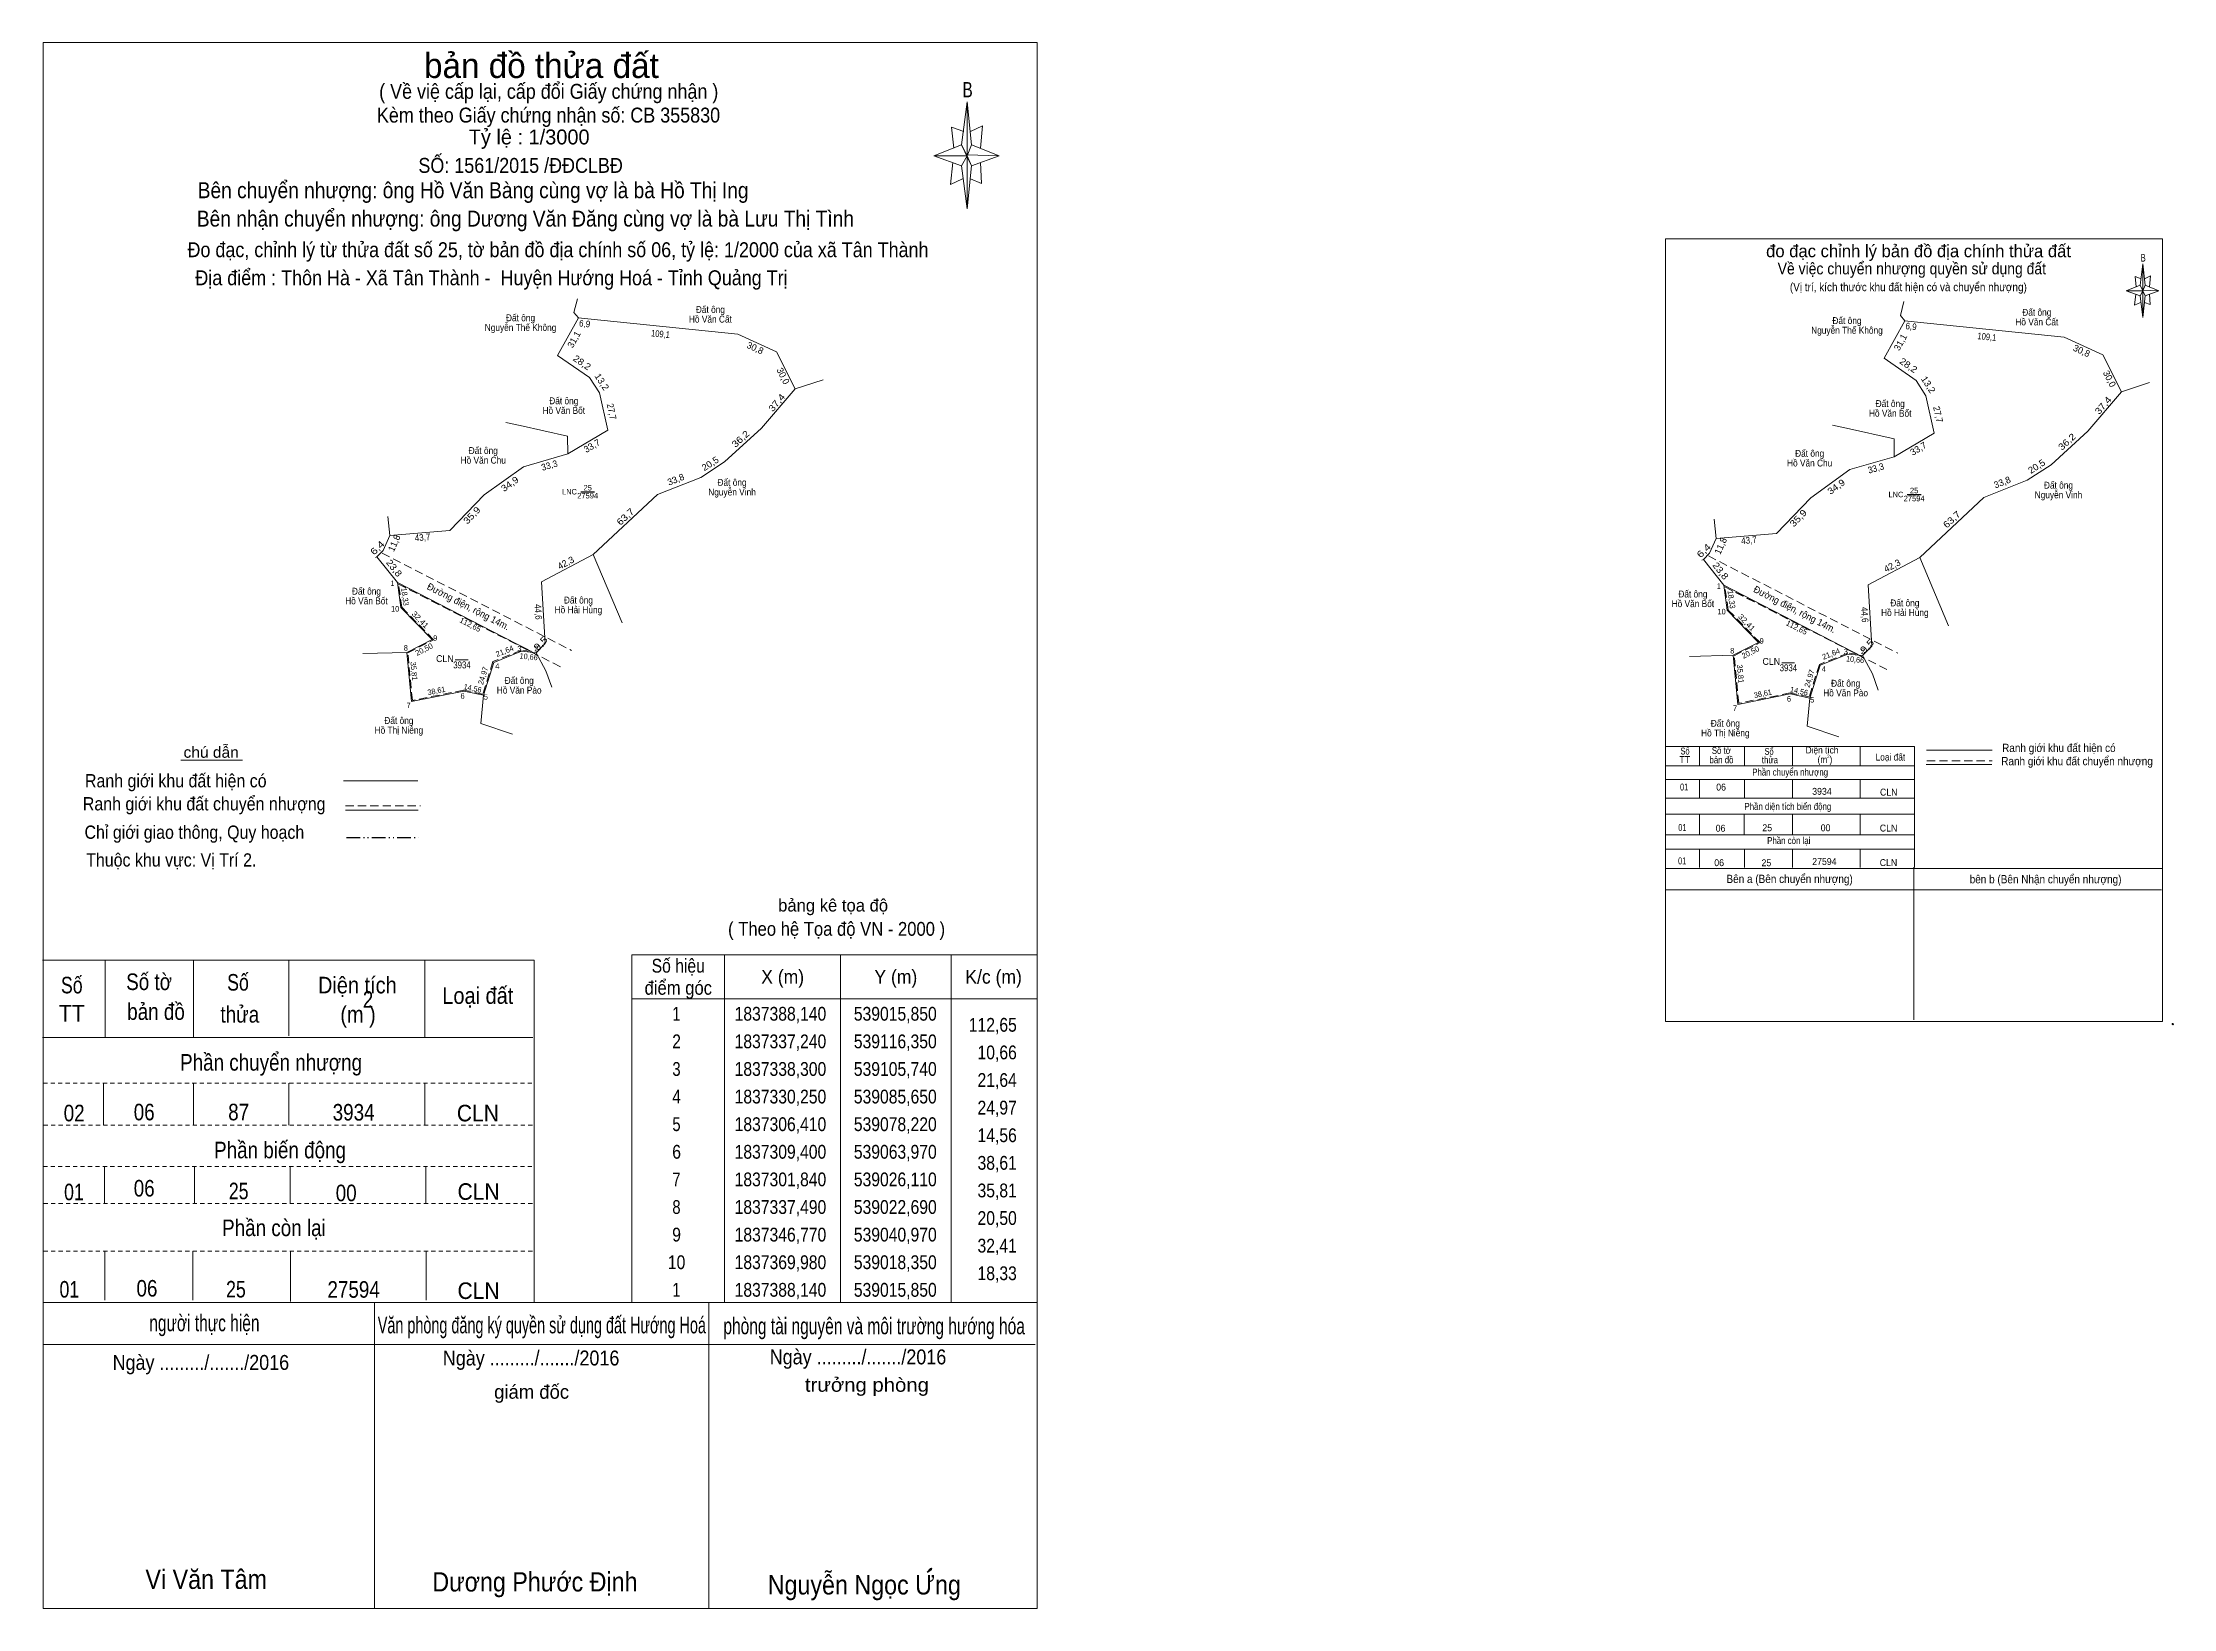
# Model space of a CAD drawing. Header units: metres. Extents: x 536855 to 540302, y 1836645 to 1837779.
# Drawn here: x 538759 to 540302, y 1836645 to 1837779 of the extents above; entities that cross this region are included whole.
import ezdxf
from ezdxf.enums import TextEntityAlignment as Align

# ---------------------------------------------------------------- set-up
doc = ezdxf.new("R2010")
doc.units = ezdxf.units.M
doc.header["$LTSCALE"] = 2
doc.header["$PDMODE"] = 32
doc.header["$PDSIZE"] = 1
for name, pattern in [('DASH_DOUBLE_DOT', [9.2, 5, -1.2, 0.3, -1.2, 0.3, -1.2]), ('DOTTED', [1.5, 0.3, -1.2]), ('MEDIUM_DASHED', [4.5, 3, -1.5]), ('SHORT_DASHED', [2.7, 1.5, -1.2])]:
    doc.linetypes.add(name, pattern=pattern)
for name, color, linetype, lineweight in [('1', 7, 'DOTTED', 13), ('10', 7, 'Continuous', 13), ('5', 7, 'Continuous', 13), ('63', 7, 'Continuous', 13)]:
    doc.layers.add(name, color=color, linetype=linetype, lineweight=lineweight)
doc.layers.add('34', color=7, linetype='Continuous')

msp = doc.modelspace()

# ---------------------------------------------------------------- hatches: boundary and pattern name
at = {"layer": '5'}
msp.add_hatch(color=256, dxfattribs=at).paths.add_polyline_path([(539402.54, 1836672.77), (539402.82, 1836673.05), (539402.94, 1836673.49), (539402.7, 1836673.77), (539402.42, 1836673.89), (539402.06, 1836673.81), (539401.74, 1836673.61), (539399.54, 1836671.05), (539400.1, 1836671.05)])

# ---------------------------------------------------------------- linework, layer by layer
at = {"layer": '1', "linetype": 'Continuous'}
msp.add_line((538758.9, 1837058.43), (539114.1, 1837058.43), dxfattribs=at)
at = {"layer": '1', "linetype": 'SHORT_DASHED'}
for p, q in [((538759.34, 1837025.33), (539115.7, 1837025.33)), ((538759.7, 1836994.93), (539114.94, 1836994.93)), ((538759.34, 1836964.93), (539114.9, 1836964.93)), ((538759.7, 1836938.13), (539114.94, 1836938.13)), ((538759.66, 1836903.69), (539114.94, 1836903.69))]:
    msp.add_line(p, q, dxfattribs=at)
at = {"layer": '10'}
for p, q in [((539146.97, 1837579.81), (539131.93, 1837552.55)), ((540107.77, 1837577.77), (540092.73, 1837550.51)), ((539324.33, 1837534.93), (539303.91, 1837528.35)), ((540285.13, 1837532.89), (540264.71, 1837526.31)), ((539104.85, 1837501.9), (539094.5, 1837504.07)), ((540065.65, 1837499.86), (540055.3, 1837502.03)), ((539008.98, 1837436.03), (539010.44, 1837422.1)), ((539969.78, 1837433.99), (539971.24, 1837420.06)), ((539157.77, 1837408.29), (539178.7, 1837358.79)), ((540118.57, 1837406.25), (540139.5, 1837356.75)), ((539015.85, 1837388.14), (539115.76, 1837336.64)), ((539976.65, 1837386.1), (540076.56, 1837334.6)), ((539022.69, 1837337.49), (538990.97, 1837336.56)), ((539057.79, 1837332.03), (539067.13, 1837332.03)), ((539983.49, 1837335.45), (539951.77, 1837334.52)), ((540018.59, 1837329.99), (540027.93, 1837329.99))]:
    msp.add_line(p, q, dxfattribs=at)
at = {"layer": '10', "lineweight": 25}
for p, q in [((539148.66, 1837453.89), (539158.78, 1837453.89)), ((540109.46, 1837451.85), (540119.58, 1837451.85))]:
    msp.add_line(p, q, dxfattribs=at)
at = {"layer": '10', "linetype": 'MEDIUM_DASHED'}
for p, q in [((539004.76, 1837409.4), (539142.04, 1837338.87)), ((539965.56, 1837407.36), (540102.84, 1837336.83)), ((539133.94, 1837327.07), (539016.73, 1837386.91)), ((540094.74, 1837325.03), (539977.53, 1837384.87))]:
    msp.add_line(p, q, dxfattribs=at)
at = {"layer": '10'}
for points in [[(539146.29, 1837593.64), (539143.8, 1837583.69), (539146.97, 1837579.81)], [(539146.97, 1837579.81), (539153.86, 1837579.06), (539262.4, 1837567.91), (539290.44, 1837555.1), (539303.91, 1837528.35)], [(540107.09, 1837591.6), (540104.6, 1837581.65), (540107.77, 1837577.77)], [(540107.77, 1837577.77), (540114.66, 1837577.02), (540223.2, 1837565.87), (540251.24, 1837553.06), (540264.71, 1837526.31)], [(539131.93, 1837552.55), (539155.15, 1837536.56), (539162.28, 1837525.5)], [(540092.73, 1837550.51), (540115.95, 1837534.52), (540123.08, 1837523.46)], [(539139.24, 1837481.2), (539168.24, 1837498.44), (539162.28, 1837525.5)], [(539157.77, 1837408.29), (539204.29, 1837451.78), (539235.69, 1837464.28), (539252.9, 1837475.44), (539279.65, 1837499.85), (539303.91, 1837528.35)], [(540100.04, 1837479.16), (540129.04, 1837496.4), (540123.08, 1837523.46)], [(540118.57, 1837406.25), (540165.09, 1837449.74), (540196.49, 1837462.24), (540213.7, 1837473.4), (540240.45, 1837497.81), (540264.71, 1837526.31)], [(539139.24, 1837481.2), (539139.22, 1837494.11), (539104.85, 1837501.9)], [(540100.04, 1837479.16), (540100.02, 1837492.07), (540065.65, 1837499.86)], [(539010.44, 1837422.1), (539053.99, 1837425.72), (539078.84, 1837451.58), (539107.25, 1837471.92), (539139.24, 1837481.2)], [(539971.24, 1837420.06), (540014.79, 1837423.68), (540039.64, 1837449.54), (540068.05, 1837469.88), (540100.04, 1837479.16)], [(539010.44, 1837422.1), (539005.62, 1837411.32), (539001.07, 1837406.8)], [(539116.35, 1837337.24), (539122.98, 1837343.98), (539120.33, 1837388.5), (539157.77, 1837408.29)], [(539971.24, 1837420.06), (539966.42, 1837409.28), (539961.87, 1837404.76)], [(539022.69, 1837337.49), (539040.97, 1837346.77), (539018.35, 1837369.98), (539015.85, 1837388.14), (539001.07, 1837406.8), (539000, 1837406.22)], [(539983.49, 1837335.45), (540001.77, 1837344.73), (539979.15, 1837367.94), (539976.65, 1837386.1), (539961.87, 1837404.76), (539960.8, 1837404.18)], [(540077.15, 1837335.2), (540083.78, 1837341.94), (540081.13, 1837386.46), (540118.57, 1837406.25)], [(539078.22, 1837306.41), (539063.97, 1837309.4), (539026.11, 1837301.84), (539022.69, 1837337.49)], [(539116.35, 1837337.24), (539105.74, 1837338.3), (539085.65, 1837330.25), (539078.22, 1837306.41)], [(539127.8, 1837312.24), (539123.5, 1837324.09), (539116.35, 1837337.24)], [(540039.02, 1837304.37), (540024.77, 1837307.36), (539986.91, 1837299.8), (539983.49, 1837335.45)], [(540077.15, 1837335.2), (540066.54, 1837336.26), (540046.45, 1837328.21), (540039.02, 1837304.37)], [(540088.6, 1837310.2), (540084.3, 1837322.05), (540077.15, 1837335.2)], [(539078.22, 1837306.41), (539076.31, 1837286.04), (539099.3, 1837278.22)], [(540039.02, 1837304.37), (540037.11, 1837284), (540060.1, 1837276.18)]]:
    msp.add_lwpolyline(points, dxfattribs=at)
at = {"layer": '10', "linetype": 'MEDIUM_DASHED'}
for points in [[(539016.73, 1837386.91), (539112.69, 1837338.31), (539105.64, 1837339.01), (539085.08, 1837330.78), (539077.74, 1837307.23), (539063.97, 1837310.11), (539026.73, 1837302.68), (539023.43, 1837337.08), (539042.14, 1837346.58), (539019.01, 1837370.3)], [(539977.53, 1837384.87), (540073.49, 1837336.27), (540066.44, 1837336.97), (540045.88, 1837328.74), (540038.54, 1837305.19), (540024.77, 1837308.07), (539987.53, 1837300.64), (539984.23, 1837335.04), (540002.94, 1837344.54), (539979.81, 1837368.26)]]:
    msp.add_lwpolyline(points, close=True, dxfattribs=at)
at = {"layer": '5'}
for p, q in [((539424.54, 1837705.25), (539428.54, 1837736.45)), ((539431.74, 1837705.25), (539451.74, 1837697.25)), ((539424.54, 1837690.05), (539404.54, 1837697.25)), ((539431.74, 1837690.05), (539428.54, 1837658.85)), ((539438.14, 1837692.45), (539438.94, 1837677.25)), ((539438.94, 1837677.25), (539430.94, 1837680.45)), ((540278.23, 1837603.4), (540280.23, 1837619)), ((540278.23, 1837595.8), (540268.23, 1837599.4)), ((540281.83, 1837595.8), (540280.23, 1837580.2)), ((540281.83, 1837603.4), (540291.83, 1837599.4)), ((540285.03, 1837597), (540285.43, 1837589.4)), ((540285.43, 1837589.4), (540281.43, 1837591)), ((539934.43, 1837269.36), (540114.75, 1837269.36)), ((539959.15, 1837269.36), (539959.15, 1837255.66)), ((539991.75, 1837269.36), (539991.75, 1837255.36)), ((540026.35, 1837269.36), (540026.35, 1837255.36)), ((540075.55, 1837269.36), (540075.55, 1837255.36)), ((540114.75, 1837269.36), (540114.75, 1837181.66)), ((538859.02, 1837259.37), (538903.74, 1837259.37)), ((539934.43, 1837255.36), (540114.75, 1837255.36)), ((540123.15, 1837256.15), (540170.75, 1837256.15)), ((540123.55, 1837266.55), (540171.15, 1837266.55)), ((538976.78, 1837244.49), (539030.62, 1837244.49)), ((539934.43, 1837245.36), (540114.75, 1837245.36)), ((539959.15, 1837245.36), (539959.15, 1837231.76)), ((539991.75, 1837245.36), (539991.75, 1837231.76)), ((540026.35, 1837245.36), (540026.35, 1837231.76)), ((540075.55, 1837245.36), (540075.55, 1837231.76)), ((538978.22, 1837223.17), (539030.86, 1837223.17)), ((539934.83, 1837231.76), (540115.15, 1837231.76)), ((539934.43, 1837220.16), (540114.75, 1837220.16)), ((539959.15, 1837220.16), (539959.15, 1837205.36)), ((539991.35, 1837220.16), (539991.35, 1837205.36)), ((540026.35, 1837220.16), (540026.35, 1837205.36)), ((540075.55, 1837220.16), (540075.55, 1837205.36)), ((539934.43, 1837205.36), (540114.75, 1837205.36)), ((539934.43, 1837194.96), (540114.75, 1837194.96)), ((539959.15, 1837194.96), (539959.15, 1837181.66)), ((539991.75, 1837194.96), (539991.75, 1837181.66)), ((540026.35, 1837194.96), (540026.35, 1837181.66)), ((540075.55, 1837194.96), (540075.55, 1837181.66)), ((539934.43, 1837180.96), (540294.43, 1837180.96)), ((539934.43, 1837180.96), (540294.43, 1837180.96)), ((539934.43, 1837180.96), (540294.43, 1837180.96)), ((540114.43, 1837181.96), (540114.43, 1837071.16)), ((539934.43, 1837165.56), (540293.63, 1837165.56)), ((538758.9, 1837114.43), (539114.94, 1837114.43)), ((538804.1, 1837114.43), (538804.1, 1837058.43)), ((538868.1, 1837114.43), (538868.1, 1837058.43)), ((538937.3, 1837114.43), (538937.3, 1837059.63)), ((539035.7, 1837114.43), (539035.7, 1837058.43)), ((539114.94, 1837114.43), (539114.94, 1836866.45)), ((538802.9, 1837025.33), (538802.9, 1836994.93)), ((538868.1, 1837025.33), (538868.1, 1836994.93)), ((538937.3, 1837025.33), (538937.3, 1836994.93)), ((539035.7, 1837025.33), (539035.7, 1836994.93)), ((538803.7, 1836964.93), (538803.7, 1836938.13)), ((538868.9, 1836964.93), (538868.9, 1836938.13)), ((538938.1, 1836964.93), (538938.1, 1836938.13)), ((539036.5, 1836964.93), (539036.5, 1836938.13)), ((538803.9, 1836903.69), (538803.9, 1836868.09)), ((538867.74, 1836903.69), (538867.74, 1836868.09)), ((538938.46, 1836903.69), (538938.46, 1836867.09)), ((539036.7, 1836903.69), (539036.7, 1836868.09)), ((538759.34, 1836866.45), (539479.34, 1836866.45)), ((538999.34, 1836866.45), (538999.34, 1836644.85)), ((539241.38, 1836866.45), (539241.38, 1836644.85)), ((538759.34, 1836836.05), (539477.74, 1836836.05))]:
    msp.add_line(p, q, dxfattribs=at)
at = {"layer": '5', "linetype": 'MEDIUM_DASHED'}
for p, q in [((540123.81, 1837258.83), (540171.01, 1837258.83)), ((538978.22, 1837226.37), (539032.58, 1837226.37))]:
    msp.add_line(p, q, dxfattribs=at)
at = {"layer": '5', "linetype": 'DASH_DOUBLE_DOT', "lineweight": 25}
msp.add_line((538978.94, 1837203.45), (539031.26, 1837203.45), dxfattribs=at)
at = {"layer": '5'}
for points in [[(538759.34, 1837779.25), (539479.34, 1837779.25), (539479.34, 1836644.85), (538759.34, 1836644.85)], [(539428.54, 1837736.45), (539431.74, 1837705.25), (539428.54, 1837697.25)], [(539428.54, 1837697.25), (539404.54, 1837697.25), (539424.54, 1837705.25), (539431.74, 1837690.05), (539451.74, 1837697.25), (539428.54, 1837698.05)], [(539428.54, 1837697.25), (539428.54, 1837658.85), (539424.54, 1837690.05)], [(539934.43, 1837637.16), (540294.43, 1837637.16), (540294.43, 1837070.16), (539934.43, 1837070.16)], [(540280.23, 1837619), (540281.83, 1837603.4), (540280.23, 1837599.4)], [(540280.23, 1837599.4), (540268.23, 1837599.4), (540278.23, 1837603.4), (540281.83, 1837595.8), (540291.83, 1837599.4), (540280.23, 1837599.8)], [(540280.23, 1837599.4), (540280.23, 1837580.2), (540278.23, 1837595.8)], [(539402.54, 1836672.77), (539402.82, 1836673.05), (539402.94, 1836673.49), (539402.7, 1836673.77), (539402.42, 1836673.89), (539402.06, 1836673.81), (539401.74, 1836673.61), (539399.54, 1836671.05), (539400.1, 1836671.05)]]:
    msp.add_lwpolyline(points, close=True, dxfattribs=at)
for points in [[(539426.14, 1837714.85), (539417.34, 1837718.05), (539418.94, 1837702.85)], [(539430.94, 1837714.85), (539439.74, 1837718.85), (539438.14, 1837702.85)], [(539428.54, 1837697.25), (539424.54, 1837705.25), (539404.54, 1837697.25)], [(539418.14, 1837692.45), (539416.54, 1837676.45), (539425.34, 1837680.45)], [(539428.54, 1837697.25), (539431.74, 1837690.05), (539451.74, 1837697.25)], [(540279.03, 1837608.2), (540274.63, 1837609.8), (540275.43, 1837602.2)], [(540281.43, 1837608.2), (540285.83, 1837610.2), (540285.03, 1837602.2)], [(540280.23, 1837599.4), (540278.23, 1837603.4), (540268.23, 1837599.4)], [(540275.03, 1837597), (540274.23, 1837589), (540278.63, 1837591)], [(540280.23, 1837599.4), (540281.83, 1837595.8), (540291.83, 1837599.4)]]:
    msp.add_lwpolyline(points, dxfattribs=at)
msp.add_point((540301.83, 1837068.16), dxfattribs=at)
at = {"layer": '63'}
for p, q in [((539252.94, 1837118.45), (539252.94, 1836866.45)), ((539336.94, 1837118.45), (539336.94, 1836866.45)), ((539416.94, 1837118.45), (539416.94, 1836866.45)), ((539185.74, 1837086.45), (539479.34, 1837086.45))]:
    msp.add_line(p, q, dxfattribs=at)
msp.add_lwpolyline([(539185.74, 1837118.45), (539479.34, 1837118.45), (539479.34, 1836866.45), (539185.74, 1836866.45)], close=True, dxfattribs=at)

# ---------------------------------------------------------------- texts
at = {"layer": '1', "width": 0.85}
for height, p in [(2.5, (540052.385, 1837260.9)), (12, (538994.63, 1837080.03))]:
    msp.add_text('2', height=height, dxfattribs=at).set_placement(p, align=Align.CENTER)
at = {"layer": '10'}
for s, height, width, p in [('Đất ông', 5, 0.9, (539105.095, 1837577.38)), ('Hồ Văn Cất', 5, 0.9, (539242.605, 1837576.4)), ('Đất ông', 5, 0.9, (539242.615, 1837583.4)), ('Đất ông', 5, 0.9, (540065.895, 1837575.34)), ('Hồ Văn Cất', 5, 0.9, (540203.405, 1837574.36)), ('Đất ông', 5, 0.9, (540203.415, 1837581.36)), ('Nguyễn Thế Không', 5, 0.9, (539105.09, 1837570.38)), ('Nguyễn Thế Không', 5, 0.9, (540065.89, 1837568.34)), ('Hồ Văn Bốt', 5, 0.9, (539136.415, 1837510.25)), ('Đất ông', 5, 0.9, (539136.415, 1837517.25)), ('Đất ông', 5, 0.9, (540097.215, 1837515.21)), ('Hồ Văn Bốt', 5, 0.9, (540097.215, 1837508.21)), ('Đất ông', 5, 0.9, (539078.075, 1837481.2)), ('Đất ông', 5, 0.9, (540038.875, 1837479.16)), ('Hồ Văn Chu', 5, 0.9, (539078.065, 1837474.2)), ('Hồ Văn Chu', 5, 0.9, (540038.865, 1837472.16)), ('25', 4, 0.85, (539153.72, 1837454.78)), ('Nguyễn Vinh', 5, 0.9, (539258.28, 1837451.14)), ('Đất ông', 5, 0.9, (539258.285, 1837458.14)), ('25', 4, 0.85, (540114.52, 1837452.74)), ('Nguyễn Vinh', 5, 0.9, (540219.08, 1837449.1)), ('Đất ông', 5, 0.9, (540219.085, 1837456.1)), ('27594', 4, 0.85, (539153.72, 1837449)), ('27594', 4, 0.85, (540114.52, 1837446.96)), ('Hồ Văn Bốt', 5, 0.9, (538993.475, 1837372.3)), ('Đất ông', 5, 0.9, (538993.475, 1837379.3)), ('Đất ông', 5, 0.9, (539147.015, 1837372.85)), ('Đất ông', 5, 0.9, (539954.275, 1837377.26)), ('Đất ông', 5, 0.9, (540107.815, 1837370.81)), ('Hồ Hải Hùng', 5, 0.9, (539147.015, 1837365.85)), ('Hồ Văn Bốt', 5, 0.9, (539954.275, 1837370.26)), ('Hồ Hải Hùng', 5, 0.9, (540107.815, 1837363.81)), ('CLN', 5, 0.95, (539050.275, 1837330.45)), ('3934', 5, 0.85, (539062.67, 1837325.89)), ('CLN', 5, 0.95, (540011.075, 1837328.41)), ('Đất ông', 5, 0.9, (539104.125, 1837314.63)), ('3934', 5, 0.85, (540023.47, 1837323.85)), ('Đất ông', 5, 0.9, (540064.925, 1837312.59)), ('Hồ Văn Pào', 5, 0.9, (539104.115, 1837307.63)), ('Hồ Văn Pào', 5, 0.9, (540064.915, 1837305.59)), ('Hồ Thị Niêng', 5, 0.9, (539016.97, 1837278.62)), ('Đất ông', 5, 0.9, (539016.975, 1837285.62)), ('Đất ông', 5, 0.9, (539977.775, 1837283.58)), ('Hồ Thị Niêng', 5, 0.9, (539977.77, 1837276.58))]:
    msp.add_text(s, height=height, dxfattribs=dict(at, width=width)).set_placement(p, align=Align.CENTER)
for s, height, rotation, width, p in [('6,9', 4.8, 353.788, 0.9, (539151.285, 1837573.271)), ('109,1', 4.8, 354.135, 0.85, (539206.23, 1837565.799)), ('6,9', 4.8, 353.788, 0.9, (540112.085, 1837571.231)), ('109,1', 4.8, 354.135, 0.85, (540167.03, 1837563.759)), ('28,2', 4.8, 325.448, 1.1, (539148.269, 1837545.46)), ('28,2', 4.8, 325.448, 1.1, (540109.069, 1837543.42)), ('13,2', 4.8, 302.808, 1.05, (539162.001, 1837532.195)), ('13,2', 4.8, 302.808, 1.05, (540122.801, 1837530.155)), ('27,7', 4.8, 282.421, 0.95, (539168.748, 1837511.456)), ('37,4', 4.8, 49.595, 1.15, (539292.48, 1837516.874)), ('27,7', 4.8, 282.421, 0.95, (540129.548, 1837509.416)), ('37,4', 4.8, 49.595, 1.15, (540253.28, 1837514.834)), ('36,2', 4.8, 42.381, 1.15, (539266.062, 1837490.342)), ('36,2', 4.8, 42.381, 1.15, (540226.862, 1837488.302)), ('33,3', 4.8, 16.177, 0.95, (539126.671, 1837470.626)), ('20,5', 4.8, 32.962, 1.05, (539243.764, 1837472.238)), ('33,3', 4.8, 16.177, 0.95, (540087.471, 1837468.586)), ('20,5', 4.8, 32.962, 1.05, (540204.564, 1837470.198)), ('34,9', 4.8, 35.601, 1.1, (539098.713, 1837457.526)), ('34,9', 4.8, 35.601, 1.1, (540059.513, 1837455.486)), ('35,9', 4.8, 46.141, 1.15, (539071.551, 1837435.107)), ('63,7', 4.8, 43.072, 1.15, (539182.666, 1837434.026)), ('35,9', 4.8, 46.141, 1.15, (540032.351, 1837433.067)), ('63,7', 4.8, 43.072, 1.15, (540143.466, 1837431.986)), ('43,7', 4.8, 4.752, 0.9, (539034.266, 1837418.408)), ('6,4', 4.8, 44.81, 1.25, (539003.044, 1837411.494)), ('6,4', 4.8, 44.81, 1.25, (539963.844, 1837409.454)), ('43,7', 4.8, 4.752, 0.9, (539995.066, 1837416.368)), ('23,8', 4.8, 308.382, 1.1, (539011.637, 1837397.055)), ('23,8', 4.8, 308.382, 1.1, (539972.437, 1837395.015)), ('18,33', 4, 277.838, 0.9, (539019.445, 1837377.548)), ('Đường điện, rộng 14m.', 5, 332.731, 0.95, (539066.14, 1837368.462)), ('18,33', 4, 277.838, 0.9, (539980.245, 1837375.508)), ('Đường điện, rộng 14m.', 5, 332.731, 0.95, (540026.94, 1837366.422)), ('32,41', 4, 314.262, 1.1, (539031.022, 1837359.751)), ('44,6', 4.8, 273.406, 0.9, (539115.599, 1837366.693)), ('32,41', 4, 314.262, 1.1, (539991.822, 1837357.711)), ('44,6', 4.8, 273.406, 0.9, (540076.399, 1837364.653)), ('9,5', 4.8, 45.471, 1.25, (539121.321, 1837342.292)), ('9,5', 4.8, 45.471, 1.25, (540082.121, 1837340.252)), ('10,66', 4, 354.295, 0.9, (539110.781, 1837332.373)), ('10,66', 4, 354.295, 0.9, (540071.581, 1837330.333)), ('35,81', 4, 275.48, 0.85, (539025.942, 1837323.766)), ('24,97', 4, 72.69, 0.95, (539079.833, 1837319.995)), ('35,81', 4, 275.48, 0.85, (539986.742, 1837321.726)), ('24,97', 4, 72.69, 0.95, (540040.633, 1837317.955)), ('38,61', 4, 11.292, 0.9, (539044.513, 1837307.683)), ('14,56', 4, 348.15, 0.9, (539069.984, 1837309.491)), ('38,61', 4, 11.292, 0.9, (540005.313, 1837305.643)), ('14,56', 4, 348.15, 0.9, (540030.784, 1837307.451))]:
    msp.add_text(s, height=height, rotation=rotation, dxfattribs=dict(at, width=width)).set_placement(p, align=Align.CENTER)
for s, height, rotation, p in [('31,1', 4.8, 61.113, (539145.91, 1837563.046)), ('30,8', 4.8, 335.447, (539274.048, 1837555.823)), ('31,1', 4.8, 61.113, (540106.71, 1837561.006)), ('30,8', 4.8, 335.447, (540234.848, 1837553.783)), ('30,0', 4.8, 296.728, (539293.126, 1837536.659)), ('30,0', 4.8, 296.728, (540253.926, 1837534.619)), ('33,7', 4.8, 30.731, (539158.034, 1837485.03)), ('33,7', 4.8, 30.731, (540118.834, 1837482.99)), ('33,8', 4.8, 21.707, (539218.437, 1837460.534)), ('33,8', 4.8, 21.707, (540179.237, 1837458.494)), ('11,8', 4.8, 65.909, (539015.821, 1837415.7)), ('11,8', 4.8, 65.909, (539976.621, 1837413.66)), ('42,3', 4.8, 27.86, (539138.948, 1837400.22)), ('42,3', 4.8, 27.86, (540099.748, 1837398.18)), ('112,65', 4, 333.139, (539067.781, 1837355.788)), ('112,65', 4, 333.139, (540028.581, 1837353.748)), ('20,50', 4, 26.915, (539036.09, 1837337.841)), ('21,64', 4, 21.836, (539094.291, 1837336.571)), ('20,50', 4, 26.915, (539996.89, 1837335.801)), ('21,64', 4, 21.836, (540055.091, 1837334.531))]:
    msp.add_text(s, height=height, rotation=rotation, dxfattribs=at).set_placement(p, align=Align.CENTER)
for s, width, p in [('LNC ', 0.8, (539147.4, 1837451.89)), ('LNC ', 0.8, (540108.2, 1837449.85)), (' 1', 0.75, (539013.7, 1837385.54)), (' 1', 0.75, (539974.5, 1837383.5)), (' 10', 0.85, (539017.28, 1837367.06)), (' 10', 0.85, (539978.08, 1837365.02)), (' 9', 0.85, (539044.8, 1837345.85)), (' 9', 0.85, (540005.6, 1837343.81)), (' 8', 0.8, (539023.46, 1837338.72)), (' 3', 0.8, (539105.74, 1837338.14)), (' 2', 0.85, (539118.18, 1837338.31)), (' 8', 0.8, (539984.26, 1837336.68)), (' 3', 0.8, (540066.54, 1837336.1)), (' 2', 0.85, (540078.98, 1837336.27)), (' 4', 0.85, (539089.79, 1837325.49)), (' 4', 0.85, (540050.59, 1837323.45)), (' 7', 0.8, (539025.5, 1837297.09)), (' 6', 0.85, (539064.58, 1837303.89)), (' 5', 0.8, (539081.44, 1837303.2)), (' 6', 0.85, (540025.38, 1837301.85)), (' 5', 0.8, (540042.24, 1837301.16)), (' 7', 0.8, (539986.3, 1837295.05))]:
    msp.add_text(s, height=4, dxfattribs=dict(at, width=width)).set_placement(p, align=Align.RIGHT)
at = {"layer": '34', "width": 0.9}
for s, p in [('Bên chuyển nhượng: ông Hồ Văn Bàng cùng vợ là bà Hồ Thị Ing', (538871.26, 1837666.53)), ('Bên nhận chuyển nhượng: ông Dương Văn Đăng cùng vợ là bà Lưu Thị Tình', (538870.62, 1837645.97))]:
    msp.add_text(s, height=11.52, dxfattribs=at).set_placement(p)
at = {"layer": '5'}
for s, height, p in [('bản đồ thửa đất', 18, (539120.21, 1837753.61)), ('Tỷ lệ : 1/3000', 10.8, (539111.32, 1837705.49)), ('đo đạc chỉnh lý bản đồ địa chính thửa đất', 9, (540117.73, 1837623.76)), ('bảng kê tọa độ', 9, (539331.495, 1837149.73)), (' giám đốc', 10, (539111.26, 1836796.75))]:
    msp.add_text(s, height=height, dxfattribs=at).set_placement(p, align=Align.CENTER)
for s, height, width, p in [('( Về việ cấp lại, cấp đổi Giấy chứng nhận )', 10.8, 0.9, (539125.52, 1837738.53)), ('B', 11.02, 0.75, (539428.945, 1837739.65)), ('Kèm theo Giấy chứng nhận số: CB 355830', 10.8, 0.9, (539125.345, 1837721.33)), ('SỐ: 1561/2015 /ĐĐCLBĐ', 10.8, 0.9, (539105.15, 1837684.89)), ('Đo đạc, chỉnh lý từ thửa đất số 25, tờ bản đồ địa chính số 06, tỷ lệ: 1/2000 của xã Tân Thành', 10.8, 0.9, (539132.22, 1837623.8)), ('B', 5.51, 0.75, (540280.43, 1837620.6)), ('Địa điểm : Thôn Hà - Xã Tân Thành -  Huyện Hướng Hoá - Tỉnh Quảng Trị ', 10.8, 0.9, (539085.835, 1837603.47)), ('Về việc chuyển nhượng quyền sử dụng đất', 8.4, 0.9, (540112.875, 1837611.35)), ('(Vị trí, kích thước khu đất hiện có và chuyển nhượng)', 6, 0.9, (540110.365, 1837599.16)), ('chú dẫn', 7.999, 1.05, (538880.99, 1837261.13)), ('Số', 5, 0.8, (539948.59, 1837263.5)), ('Số tờ', 5, 0.85, (539974.905, 1837263.9)), ('Số', 5, 0.8, (540009.45, 1837263.22)), ('Diện tích', 5, 0.9, (540047.845, 1837264.22)), ('Ranh giới khu đất hiện có', 6, 0.9, (540219.37, 1837265.28)), ('TT', 5, 0.95, (539948.365, 1837257.32)), ('bản đồ', 5, 0.85, (539974.975, 1837257.12)), ('Phần chuyển nhượng', 5, 0.85, (540024.72, 1837248.26)), ('thửa', 5, 0.85, (540010.055, 1837257.12)), ('(m )', 5, 0.9, (540049.93, 1837257.38)), ('Loại đất', 5, 0.9, (540097.345, 1837259.1)), ('Ranh giới khu đất chuyển nhượng', 6, 0.9, (540232.55, 1837255.69)), ('Ranh giới khu đất hiện có ', 9.6, 0.9, (538856.955, 1837239.69)), ('01', 5, 0.8, (539947.94, 1837237.42)), ('06', 5, 0.95, (539974.72, 1837237.36)), ('3934', 5, 0.95, (540047.77, 1837234.3)), ('CLN', 5, 0.95, (540096.16, 1837233.71)), ('Ranh giới khu đất chuyển nhượng', 9.6, 0.9, (538875.925, 1837222.99)), ('Phần diện tích biến động', 5, 0.85, (540023.07, 1837223.38)), ('Chỉ giới giao thông, Quy hoạch', 9.6, 0.9, (538868.835, 1837202.41)), ('01', 5, 0.8, (539946.66, 1837208.06)), ('06', 5, 0.95, (539974.32, 1837207.58)), ('25', 5, 0.95, (540008.12, 1837207.92)), ('00', 5, 0.95, (540050.39, 1837207.88)), ('CLN', 5, 0.95, (540096.02, 1837207.7)), ('Thuộc khu vực: Vị Trí 2.', 9.6, 0.9, (538852.11, 1837182.31)), ('Phần còn lại', 5, 0.85, (540023.74, 1837198.62)), ('01', 5, 0.8, (539946.54, 1837183.91)), ('06', 5, 0.95, (539973.32, 1837182.6)), ('Bên a (Bên chuyển nhượng)', 6, 0.9, (540024.35, 1837170.36)), ('25', 5, 0.95, (540007.52, 1837182.54)), ('27594', 5, 0.95, (540049.535, 1837183.45)), ('CLN', 5, 0.95, (540095.96, 1837182.66)), ('bên b (Bên Nhận chuyển nhượng)', 6, 0.9, (540209.765, 1837170.16)), ('( Theo hệ Tọa độ VN - 2000 )', 10, 0.9, (539334.005, 1837132.17)), ('Số', 12, 0.8, (538780.03, 1837090.43)), ('Số tờ', 12, 0.85, (538836.04, 1837092.83)), ('Số', 12, 0.8, (538900.43, 1837092.43)), ('Diện tích', 12, 0.9, (538986.88, 1837090.43)), ('bản đồ', 12, 0.85, (538841.045, 1837071.23)), ('Loại đất', 12, 0.9, (539074.135, 1837082.83)), ('TT', 12, 0.95, (538780.075, 1837070.03)), ('thửa', 12, 0.85, (538901.73, 1837069.23)), ('(m )', 12, 0.9, (538987.37, 1837069.23)), ('Phần chuyển nhượng', 12, 0.85, (538924.395, 1837034.45)), ('02', 12, 0.85, (538781.755, 1836997.73)), ('06', 12, 0.85, (538832.485, 1836998.45)), ('87', 12, 0.85, (538900.915, 1836998.45)), ('3934', 12, 0.85, (538984.18, 1836998.29)), ('CLN', 12, 0.95, (539074.205, 1836997.69)), ('Phần biến động', 12, 0.85, (538930.88, 1836970.93)), ('01', 12, 0.8, (538781.59, 1836940.53)), ('06', 12, 0.85, (538832.485, 1836943.25)), ('25', 12, 0.8, (538900.925, 1836941.26)), ('00', 12, 0.85, (538978.795, 1836939.85)), ('CLN', 12, 0.95, (539074.685, 1836940.85)), ('Phần còn lại', 12, 0.85, (538926.455, 1836914.57)), ('06', 12, 0.85, (538834.475, 1836870.75)), ('01', 12, 0.8, (538778.27, 1836870.03)), ('25', 12, 0.8, (538898.925, 1836870.09)), ('27594', 12, 0.85, (538984.18, 1836869.93)), ('CLN', 12, 0.95, (539074.685, 1836869.02)), ('người thực hiện', 12, 0.7, (538876.095, 1836845.65)), ('Văn phòng đăng ký quyền sử dụng đất Hướng Hoá', 12, 0.65, (539120.515, 1836844.13)), ('phòng tài nguyên và môi trường hướng hóa', 12, 0.7, (539361.22, 1836843.45)), ('Ngày ........./......./2016', 10.8, 0.9, (538873.535, 1836817.65)), ('Ngày ........./......./2016', 10.8, 0.9, (539112.735, 1836820.85)), ('Ngày ........./......./2016', 10.8, 0.9, (539349.535, 1836821.65)), ('trưởng phòng', 10, 1.1, (539355.98, 1836801.81)), ('Vi Văn Tâm', 14, 0.9, (538877.42, 1836658.97)), ('Dương Phước Định', 14, 0.9, (539115.495, 1836657.09)), ('Nguyễn Ngọc Ưng', 14, 0.9, (539354.1, 1836654.93))]:
    msp.add_text(s, height=height, dxfattribs=dict(at, width=width)).set_placement(p, align=Align.CENTER)
at = {"layer": '63'}
for s, width, p in [('Số hiệu', 0.85, (539219.335, 1837105.45)), ('điểm góc', 0.9, (539219.355, 1837089.45)), ('X (m)', 0.95, (539294.945, 1837097.45)), ('Y (m)', 0.95, (539376.94, 1837097.45)), ('K/c (m)', 0.95, (539447.76, 1837097.45)), (' 1', 0.75, (539216.545, 1837070.65)), ('1837388,140', 0.85, (539293.345, 1837070.65)), ('539015,850', 0.85, (539376.53, 1837070.65)), (' 2', 0.85, (539216.54, 1837050.65)), ('1837337,240', 0.85, (539293.345, 1837050.65)), ('539116,350', 0.85, (539376.53, 1837050.65)), (' 3', 0.8, (539216.555, 1837030.65)), ('1837338,300', 0.85, (539293.345, 1837030.65)), ('539105,740', 0.85, (539376.53, 1837030.65)), (' 4', 0.85, (539216.545, 1837010.65)), ('1837330,250', 0.85, (539293.345, 1837010.65)), ('539085,650', 0.85, (539376.53, 1837010.65)), (' 5', 0.8, (539216.55, 1836990.65)), ('1837306,410', 0.85, (539293.345, 1836990.65)), ('539078,220', 0.85, (539376.53, 1836990.65)), (' 6', 0.85, (539216.555, 1836970.65)), ('1837309,400', 0.85, (539293.345, 1836970.65)), ('539063,970', 0.85, (539376.53, 1836970.65)), (' 7', 0.8, (539216.545, 1836950.65)), ('1837301,840', 0.85, (539293.345, 1836950.65)), ('539026,110', 0.85, (539376.53, 1836950.65)), (' 8', 0.8, (539216.545, 1836930.65)), ('1837337,490', 0.85, (539293.345, 1836930.65)), ('539022,690', 0.85, (539376.53, 1836930.65)), (' 9', 0.85, (539216.545, 1836910.65)), ('1837346,770', 0.85, (539293.345, 1836910.65)), ('539040,970', 0.85, (539376.53, 1836910.65)), (' 10', 0.85, (539216.54, 1836890.65)), ('1837369,980', 0.85, (539293.345, 1836890.65)), ('539018,350', 0.85, (539376.53, 1836890.65)), (' 1', 0.75, (539216.545, 1836870.65)), ('1837388,140', 0.85, (539293.345, 1836870.65)), ('539015,850', 0.85, (539376.53, 1836870.65))]:
    msp.add_text(s, height=10, dxfattribs=dict(at, width=width)).set_placement(p, align=Align.CENTER)
at = {"layer": '63', "width": 0.85}
for s, p in [('112,65', (539464.55, 1837062.65)), ('10,66', (539464.55, 1837042.65)), ('21,64', (539464.55, 1837022.65)), ('24,97', (539464.55, 1837002.65)), ('14,56', (539464.55, 1836982.65)), ('38,61', (539464.55, 1836962.65)), ('35,81', (539464.55, 1836942.65)), ('20,50', (539464.55, 1836922.65)), ('32,41', (539464.55, 1836902.65)), ('18,33', (539464.55, 1836882.65))]:
    msp.add_text(s, height=10, dxfattribs=at).set_placement(p, align=Align.RIGHT)

doc.saveas('drawing.dxf')
